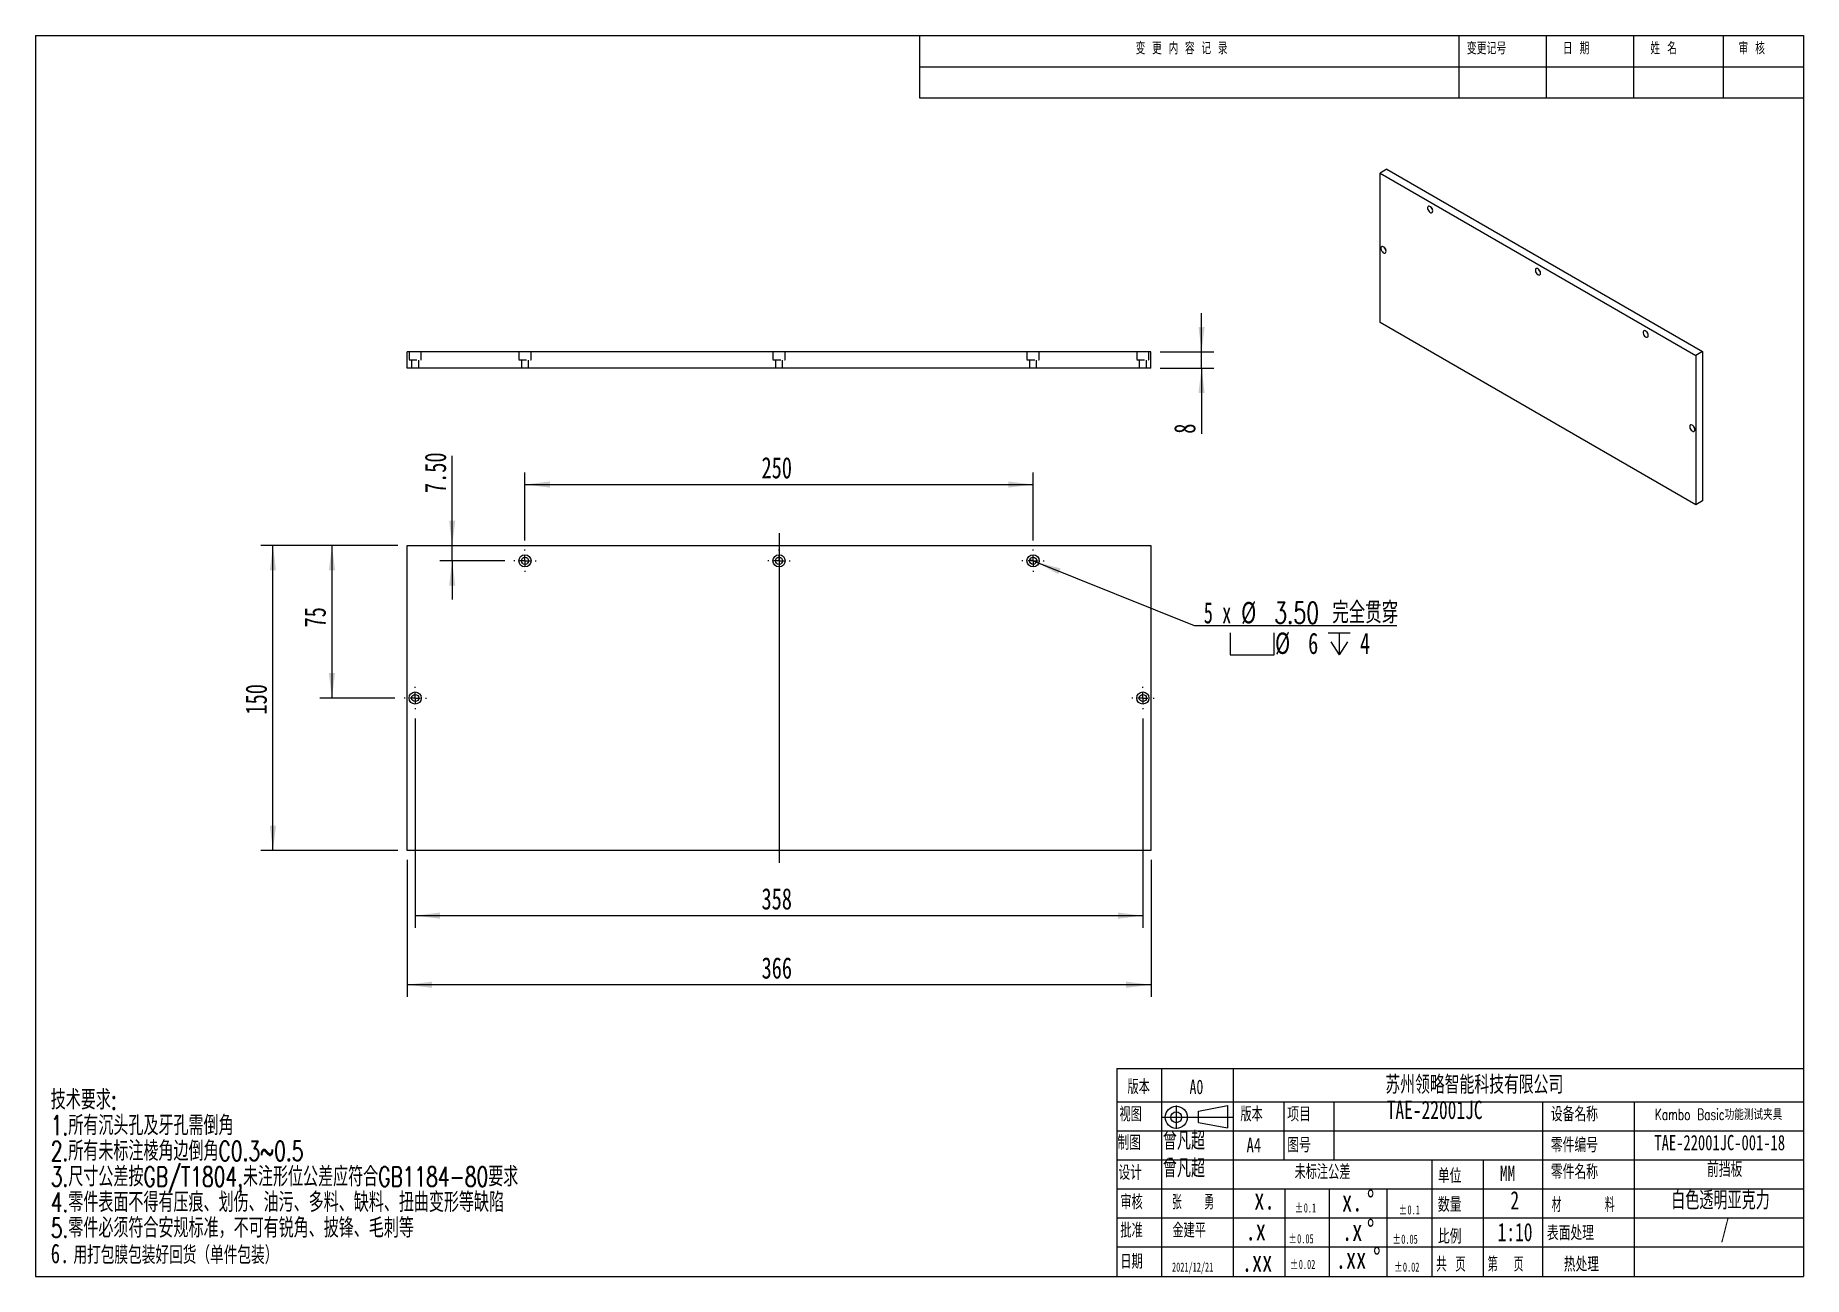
# Model space of a CAD drawing. Extents: x 2 to 292, y 3 to 207.
import ezdxf

# ---------------------------------------------------------------- set-up
doc = ezdxf.new("R2010")
doc.units = 0
for name, pattern in [('SLD-中心线', [34.29, 30.48, -1.27, 1.27, -1.27]), ('SLD-实线', [0]), ('SLD-虚线', [1.905, 1.27, -0.635])]:
    doc.linetypes.add(name, pattern=pattern)
doc.layers.get('0').update_dxf_attribs({"linetype": 'CONTINUOUS'})
for name, color, linetype in [('FORMAT', 7, 'SLD-实线'), ('图层1', 5, 'SLD-中心线'), ('图层7', 7, 'SLD-实线'), ('图框', 7, 'SLD-实线'), ('粗实线', 7, 'SLD-实线')]:
    doc.layers.add(name, color=color, linetype=linetype)
doc.styles.add('SLDTEXTSTYLE0', font='TXT', dxfattribs={"width": 0.7, "bigfont": 'bigfont'})
doc.styles.add('SLDTEXTSTYLE1', font='TXT', dxfattribs={"width": 0.736842, "bigfont": 'bigfont'})
doc.styles.add('SLDTEXTSTYLE10', font='TXT', dxfattribs={"width": 0.633333})
doc.styles.add('SLDTEXTSTYLE2', font='TXT', dxfattribs={"width": 0.7})
doc.styles.add('SLDTEXTSTYLE3', font='TXT', dxfattribs={"width": 0.663})
doc.styles.add('SLDTEXTSTYLE4', font='TXT', dxfattribs={"width": 0.559211, "bigfont": 'bigfont'})
doc.styles.add('SLDTEXTSTYLE5', font='TXT', dxfattribs={"width": 0.736842})
doc.styles.add('SLDTEXTSTYLE6', font='TXT', dxfattribs={"width": 0.629187, "bigfont": 'bigfont'})
doc.styles.add('SLDTEXTSTYLE7', font='TXT', dxfattribs={"width": 0.657895, "bigfont": 'bigfont'})
doc.styles.add('SLDTEXTSTYLE8', font='TXT', dxfattribs={"width": 0.618421, "bigfont": 'bigfont'})
doc.styles.add('SLDTEXTSTYLE9', font='TXT', dxfattribs={"width": 0.58, "bigfont": 'bigfont'})
doc.dimstyles.new('SLDDIMSTYLE0', dxfattribs={"dimtxt": 3.5, "dimasz": 4.08, "dimexe": 0, "dimexo": 0.0625, "dimgap": 0.875, "dimtad": 2, "dimlfac": 3, "dimrnd": 1e-09, "dimzin": 12, "dimtxsty": 'SLDTEXTSTYLE2', "dimsah": 1, "dimcen": 0.09, "dimazin": 3, "dimtfac": 1, "dimtofl": 0, "dimtmove": 0, "dimatfit": 3, "dimtolj": 1, "dimtzin": 12})
doc.dimstyles.new('SLDDIMSTYLE1', dxfattribs={"dimtxt": 3.5, "dimasz": 4.08, "dimexe": 0, "dimexo": 0.0625, "dimgap": 0.875, "dimtad": 2, "dimlfac": 3, "dimrnd": 1e-09, "dimzin": 4, "dimtxsty": 'SLDTEXTSTYLE2', "dimsah": 1, "dimcen": 0.09, "dimazin": 3, "dimtfac": 1, "dimtmove": 0, "dimatfit": 3, "dimtolj": 1, "dimtzin": 12})
doc.dimstyles.new('SLDDIMSTYLE2', dxfattribs={"dimtxt": 3.5, "dimasz": 4.08, "dimexe": 0, "dimexo": 0.0625, "dimgap": 0.875, "dimtad": 0, "dimtih": 1, "dimtoh": 1, "dimlfac": 3, "dimrnd": 1e-09, "dimzin": 4, "dimtxsty": 'SLDTEXTSTYLE2', "dimblk1": 'NONE', "dimsah": 1, "dimcen": 0, "dimazin": 3, "dimtfac": 1, "dimtmove": 0, "dimatfit": 3, "dimtolj": 1, "dimtzin": 12})
doc.dimstyles.new('SLDDIMSTYLE3', dxfattribs={"dimtxt": 3.5, "dimasz": 4.08, "dimexe": 0, "dimexo": 0.0625, "dimgap": 0.875, "dimtad": 2, "dimlfac": 3, "dimrnd": 1e-09, "dimzin": 12, "dimtxsty": 'SLDTEXTSTYLE2', "dimsah": 1, "dimcen": 0.09, "dimazin": 3, "dimtfac": 1, "dimtmove": 0, "dimatfit": 3, "dimtolj": 1, "dimtzin": 12})

# ---------------------------------------------------------------- blocks, each defined once
blk = doc.blocks.new('SW_NOTE_0')
at = {"layer": '图层7', "color": 0, "char_height": 1.5, "attachment_point": 1, "style": 'SLDTEXTSTYLE3'}
for s, insert in [('%%p', (0, 1.93)), ('0.05', (1.44, 1.93))]:
    blk.add_mtext(s, dxfattribs=dict(at, insert=insert))
blk = doc.blocks.new('SW_NOTE_1')
at = {"layer": '图层7', "color": 0, "char_height": 1.5, "attachment_point": 1, "style": 'SLDTEXTSTYLE3'}
for s, insert in [('%%p', (0, 1.93)), ('0.02', (1.44, 1.93))]:
    blk.add_mtext(s, dxfattribs=dict(at, insert=insert))
blk = doc.blocks.new('SW_NOTE_2')
at = {"layer": '图层7', "color": 0, "char_height": 1.5, "attachment_point": 1, "style": 'SLDTEXTSTYLE3'}
for s, insert in [('%%p', (0, 1.93)), ('0.1', (1.44, 1.93))]:
    blk.add_mtext(s, dxfattribs=dict(at, insert=insert))
blk = doc.blocks.new('SW_NOTE_3')
at = {"layer": '图层7', "color": 0, "attachment_point": 1}
for s, insert, char_height, style in [('\\M+18B5A术\\M+19776\\M+18B81:', (0, 4.13), 3.2, 'SLDTEXTSTYLE0'), ('1.\\M+18F8A\\M+1974C沉头\\M+18D45\\M+18B79\\M+189E5\\M+18D45\\M+18EF9\\M+1937C\\M+18A70', (0, -0.07), 3.2, 'SLDTEXTSTYLE0'), ('2.\\M+18F8A\\M+1974C\\M+196A2标\\M+1928D棱\\M+18A70边\\M+1937C\\M+18A70C0.3~0.5', (0, -4.27), 3.2, 'SLDTEXTSTYLE0'), ('3.\\M+18EDA\\M+190A1\\M+18CF6\\M+18DB7\\M+188C2GB/T1804,\\M+196A2\\M+1928D\\M+18C60\\M+188CA\\M+18CF6\\M+18DB7应\\M+19584\\M+18D87GB1184-80\\M+19776\\M+18B81', (0, -8.47), 3.2, 'SLDTEXTSTYLE0'), ('4.\\M+197EB\\M+18C8F\\M+1955C\\M+196CA\\M+19573\\M+193BE\\M+1974C压\\M+18DAD\\M+18141划伤\\M+18141\\M+196FB污\\M+18141\\M+191BD\\M+197BF\\M+18141\\M+1E39E\\M+197BF\\M+18141扭\\M+18BC8变\\M+18C60\\M+19399\\M+1E39E\\M+1E89C', (0, -12.67), 3.2, 'SLDTEXTSTYLE0'), ('5.\\M+197EB\\M+18C8F\\M+1954B须\\M+19584\\M+18D87\\M+188C0规标\\M+18F79\\M+18143\\M+19573\\M+189C2\\M+1974C锐\\M+18A70\\M+18141\\M+194E2锋\\M+18141\\M+196D1\\M+18E68\\M+19399', (0, -16.87), 3.2, 'SLDTEXTSTYLE0'), ('6.', (0, -21.07), 3.2, 'SLDTEXTSTYLE2'), ('\\M+19770\\M+191C5\\M+195EF\\M+1968C\\M+195EF\\M+19195\\M+18D44\\M+189F1货\\M+18169单\\M+18C8F\\M+195EF\\M+19195\\M+1816A', (3.72, -21.47), 2.91042, 'SLDTEXTSTYLE0')]:
    blk.add_mtext(s, dxfattribs=dict(at, insert=insert, char_height=char_height, style=style))
blk = doc.blocks.new('SW_NOTE_4')
at = {"layer": '图层7', "color": 0, "char_height": 3.5, "attachment_point": 1, "style": 'SLDTEXTSTYLE2'}
for s, insert in [('.x', (0, 4.51)), ('%%d', (4.07, 4.51))]:
    blk.add_mtext(s, dxfattribs=dict(at, insert=insert))
blk = doc.blocks.new('SW_NOTE_5')
at = {"layer": '图层7', "color": 0, "char_height": 3.5, "attachment_point": 1, "style": 'SLDTEXTSTYLE2'}
for s, insert in [('x.', (0, 4.51)), ('%%d', (4.07, 4.51))]:
    blk.add_mtext(s, dxfattribs=dict(at, insert=insert))
blk = doc.blocks.new('SW_NOTE_6')
at = {"layer": '图层7', "color": 0, "char_height": 3.5, "attachment_point": 1, "style": 'SLDTEXTSTYLE2'}
for s, insert in [('.xx', (0, 4.51)), ('%%d', (6.11, 4.51))]:
    blk.add_mtext(s, dxfattribs=dict(at, insert=insert))
blk = doc.blocks.new('SW_NOTE_7')
at = {"layer": '图层7', "color": 0, "char_height": 1.5, "attachment_point": 1, "style": 'SLDTEXTSTYLE3'}
for s, insert in [('%%p', (0, 1.93)), ('0.1', (1.44, 1.93))]:
    blk.add_mtext(s, dxfattribs=dict(at, insert=insert))
blk = doc.blocks.new('SW_NOTE_8')
at = {"layer": '图层7', "color": 0, "char_height": 1.5, "attachment_point": 1, "style": 'SLDTEXTSTYLE3'}
for s, insert in [('%%p', (0, 1.93)), ('0.05', (1.44, 1.93))]:
    blk.add_mtext(s, dxfattribs=dict(at, insert=insert))
blk = doc.blocks.new('SW_NOTE_9')
at = {"layer": '图层7', "color": 0, "char_height": 1.5, "attachment_point": 1, "style": 'SLDTEXTSTYLE3'}
for s, insert in [('%%p', (0, 1.93)), ('0.02', (1.44, 1.93))]:
    blk.add_mtext(s, dxfattribs=dict(at, insert=insert))
blk = doc.blocks.new('_D')
at = {"layer": '图框', "color": 5}
for p, q in [((63.17, 71.44), (63.17, 48.94)), ((185.17, 71.44), (185.17, 48.94)), ((185.17, 50.94), (63.17, 50.94))]:
    blk.add_line(p, q, dxfattribs=at)
for points in [[(63.17, 50.94), (67.25, 50.43), (67.25, 51.45)], [(185.17, 50.94), (181.09, 51.45), (181.09, 50.43)]]:
    blk.add_solid(points, dxfattribs=at)
at = {"layer": '图框', "color": 5, "insert": (121.3, 55.45), "char_height": 3.5, "attachment_point": 1, "style": 'SLDTEXTSTYLE2'}
blk.add_mtext('366', dxfattribs=at)
blk = doc.blocks.new('_D_1')
at = {"layer": '图框', "color": 5}
for p, q in [((61.67, 122.94), (39.17, 122.94)), ((41.17, 72.94), (41.17, 122.94)), ((61.67, 72.94), (39.17, 72.94))]:
    blk.add_line(p, q, dxfattribs=at)
for points in [[(41.17, 122.94), (40.66, 118.86), (41.67, 118.86)], [(41.17, 72.94), (41.67, 77.02), (40.66, 77.02)]]:
    blk.add_solid(points, dxfattribs=at)
at = {"layer": '图框', "color": 5, "insert": (36.66, 95.23), "char_height": 3.5, "attachment_point": 1, "rotation": 90, "style": 'SLDTEXTSTYLE2'}
blk.add_mtext('150', dxfattribs=at)
blk = doc.blocks.new('_D_2')
at = {"layer": '图框', "color": 5}
for p, q in [((82.5, 123.78), (82.5, 134.94)), ((165.83, 123.78), (165.83, 134.94)), ((82.5, 132.94), (165.83, 132.94))]:
    blk.add_line(p, q, dxfattribs=at)
for points in [[(82.5, 132.94), (86.58, 132.43), (86.58, 133.45)], [(165.83, 132.94), (161.75, 133.45), (161.75, 132.43)]]:
    blk.add_solid(points, dxfattribs=at)
at = {"layer": '图框', "color": 5, "insert": (121.29, 137.45), "char_height": 3.5, "attachment_point": 1, "style": 'SLDTEXTSTYLE2'}
blk.add_mtext('250', dxfattribs=at)
blk = doc.blocks.new('_D_3')
at = {"layer": '图框', "color": 5}
for p, q in [((64.5, 94.61), (64.5, 60.27)), ((183.83, 94.61), (183.83, 60.27)), ((64.5, 62.27), (183.83, 62.27))]:
    blk.add_line(p, q, dxfattribs=at)
for points in [[(64.5, 62.27), (68.58, 61.76), (68.58, 62.78)], [(183.83, 62.27), (179.75, 62.78), (179.75, 61.76)]]:
    blk.add_solid(points, dxfattribs=at)
at = {"layer": '图框', "color": 5, "insert": (121.29, 66.78), "char_height": 3.5, "attachment_point": 1, "style": 'SLDTEXTSTYLE2'}
blk.add_mtext('358', dxfattribs=at)
blk = doc.blocks.new('_D_4')
at = {"layer": '图框', "color": 5}
for p, q in [((61.67, 122.94), (48.84, 122.94)), ((50.84, 122.94), (50.84, 97.94)), ((61.17, 97.94), (48.84, 97.94))]:
    blk.add_line(p, q, dxfattribs=at)
for points in [[(50.84, 122.94), (50.33, 118.86), (51.35, 118.86)], [(50.84, 97.94), (51.35, 102.02), (50.33, 102.02)]]:
    blk.add_solid(points, dxfattribs=at)
at = {"layer": '图框', "color": 5, "insert": (46.33, 109.51), "char_height": 3.5, "attachment_point": 1, "rotation": 90, "style": 'SLDTEXTSTYLE2'}
blk.add_mtext('75', dxfattribs=at)
blk = doc.blocks.new('_D_5')
at = {"layer": '图框', "color": 5}
for p, q in [((70.56, 122.94), (70.56, 137.67)), ((70.56, 120.44), (70.56, 122.94)), ((79.17, 120.44), (68.56, 120.44)), ((70.56, 120.44), (70.56, 114.09))]:
    blk.add_line(p, q, dxfattribs=at)
for points in [[(70.56, 122.94), (71.07, 127.02), (70.06, 127.02)], [(70.56, 120.44), (70.06, 116.36), (71.07, 116.36)]]:
    blk.add_solid(points, dxfattribs=at)
at = {"layer": '图框', "color": 5, "insert": (66.05, 131.54), "char_height": 3.5, "attachment_point": 1, "rotation": 90, "style": 'SLDTEXTSTYLE2'}
blk.add_mtext('7.50', dxfattribs=at)
blk = doc.blocks.new('SW_SYMBOL_HOLE_SPOT')
at = {"layer": '图框', "color": 0}
for p, q in [((0, 875), (0, 75)), ((1600, 75), (1600, 875)), ((0, 75), (1600, 75))]:
    blk.add_line(p, q, dxfattribs=at)
blk = doc.blocks.new('SW_SYMBOL_HOLE_DEPTH')
at = {"layer": '图框', "color": 0}
for p, q in [((0, 875), (800, 875)), ((400, 875), (400, 75)), ((100, 555), (400, 75)), ((700, 555), (400, 75))]:
    blk.add_line(p, q, dxfattribs=at)
blk = doc.blocks.new('_D_6')
at = {"layer": '图框', "color": 5}
for p, q in [((165.29, 120.66), (166.37, 120.23)), ((166.37, 120.23), (192.23, 109.85)), ((192.23, 109.85), (225.51, 109.85))]:
    blk.add_line(p, q, dxfattribs=at)
blk.add_solid([(166.37, 120.23), (169.97, 118.23), (170.35, 119.18)], dxfattribs=at)
at = {"layer": '图框', "color": 5, "xscale": 0.004511737089201878, "yscale": 0.004511737089201878, "zscale": 0.004511737089201878}
for name, p in [('SW_SYMBOL_HOLE_SPOT', (198.15, 104.67)), ('SW_SYMBOL_HOLE_DEPTH', (214.22, 104.67))]:
    blk.add_blockref(name, p, dxfattribs=at)
at = {"layer": '图框', "color": 5, "char_height": 3.5, "attachment_point": 1}
for s, insert, style in [('5 x', (193.82, 113.68), 'SLDTEXTSTYLE10'), ('%%c', (199.95, 113.69), 'SLDTEXTSTYLE2'), ('3.50 \\M+18AAE\\M+19153贯\\M+190FA', (205.38, 113.68), 'SLDTEXTSTYLE0'), ('%%c', (205.51, 108.68), 'SLDTEXTSTYLE2'), ('6', (210.94, 108.66), 'SLDTEXTSTYLE2'), ('4', (219.43, 108.66), 'SLDTEXTSTYLE2')]:
    blk.add_mtext(s, dxfattribs=dict(at, insert=insert, style=style))
blk = doc.blocks.new('_NONE')
blk = doc.blocks.new('SW_CENTERMARKSYMBOL_0')
at = {"layer": '图框', "color": 0}
for p, q in [((-1.67, 0), (-1.83, 0)), ((0, 0), (-0.83, 0)), ((0, 1.67), (0, 1.83)), ((0, 0), (0, 0.83)), ((0, 0), (0, -0.83)), ((0, 0), (0.83, 0)), ((1.67, 0), (1.83, 0)), ((0, -1.67), (0, -1.83))]:
    blk.add_line(p, q, dxfattribs=at)
blk = doc.blocks.new('SW_CENTERMARKSYMBOL_1')
at = {"layer": '图框', "color": 0}
for p, q in [((-1.67, 0), (-1.83, 0)), ((0, 0), (-0.83, 0)), ((0, 1.67), (0, 1.83)), ((0, 0), (0, 0.83)), ((0, 0), (0, -0.83)), ((0, 0), (0.83, 0)), ((1.67, 0), (1.83, 0)), ((0, -1.67), (0, -1.83))]:
    blk.add_line(p, q, dxfattribs=at)
blk = doc.blocks.new('SW_CENTERMARKSYMBOL_2')
at = {"layer": '图框', "color": 0}
for p, q in [((-1.67, 0), (-1.83, 0)), ((0, 0), (-0.83, 0)), ((0, 1.67), (0, 1.83)), ((0, 0), (0, 0.83)), ((0, 0), (0, -0.83)), ((0, 0), (0.83, 0)), ((1.67, 0), (1.83, 0)), ((0, -1.67), (0, -1.83))]:
    blk.add_line(p, q, dxfattribs=at)
blk = doc.blocks.new('SW_CENTERMARKSYMBOL_3')
at = {"layer": '图框', "color": 0}
for p, q in [((-1.67, 0), (-1.83, 0)), ((0, 0), (-0.83, 0)), ((0, 1.67), (0, 1.83)), ((0, 0), (0, 0.83)), ((0, 0), (0, -0.83)), ((0, 0), (0.83, 0)), ((1.67, 0), (1.83, 0)), ((0, -1.67), (0, -1.83))]:
    blk.add_line(p, q, dxfattribs=at)
blk = doc.blocks.new('SW_CENTERMARKSYMBOL_4')
at = {"layer": '图框', "color": 0}
for p, q in [((-1.67, 0), (-1.83, 0)), ((0, 0), (-0.83, 0)), ((0, 1.67), (0, 1.83)), ((0, 0), (0, 0.83)), ((0, 0), (0, -0.83)), ((0, 0), (0.83, 0)), ((1.67, 0), (1.83, 0)), ((0, -1.67), (0, -1.83))]:
    blk.add_line(p, q, dxfattribs=at)
blk = doc.blocks.new('_D_7')
at = {"layer": '图框', "color": 5}
for p, q in [((193.46, 154.71), (193.46, 161.06)), ((186.67, 154.71), (195.46, 154.71)), ((193.46, 152.04), (193.46, 154.71)), ((186.67, 152.04), (195.46, 152.04)), ((193.46, 152.04), (193.46, 141.27))]:
    blk.add_line(p, q, dxfattribs=at)
for points in [[(193.46, 154.71), (193.97, 158.79), (192.96, 158.79)], [(193.46, 152.04), (192.96, 147.96), (193.97, 147.96)]]:
    blk.add_solid(points, dxfattribs=at)
at = {"layer": '图框', "color": 5, "insert": (188.95, 141.27), "char_height": 3.5, "attachment_point": 1, "rotation": 90, "style": 'SLDTEXTSTYLE2'}
blk.add_mtext('8', dxfattribs=at)

msp = doc.modelspace()

# ---------------------------------------------------------------- linework, layer by layer
at = {"color": 7, "linetype": 'SLD-实线'}
for p, q in [((223.8734, 184.6459), (222.742, 183.9928)), ((222.742, 183.9928), (274.5022, 154.1123)), ((222.742, 159.4966), (222.742, 183.9928)), ((223.8734, 184.6459), (275.6336, 154.7654)), ((274.5022, 129.616), (222.742, 159.4966)), ((185.1667, 154.7058), (63.1668, 154.7058)), ((63.1668, 152.0391), (63.1668, 154.7058)), ((185.1667, 152.0391), (185.1667, 154.7058)), ((275.6336, 154.7654), (274.5022, 154.1123)), ((274.5022, 154.1123), (274.5022, 129.616)), ((275.6336, 154.7654), (275.6336, 130.2692)), ((185.1667, 152.0391), (63.1668, 152.0391)), ((275.6336, 130.2692), (274.5022, 129.616)), ((63.1668, 122.9428), (185.1667, 122.9428)), ((63.1668, 72.9428), (63.1668, 122.9428)), ((185.1667, 122.9428), (185.1667, 72.9428)), ((185.1667, 72.9428), (63.1668, 72.9428))]:
    msp.add_line(p, q, dxfattribs=at)
at = {"color": 7, "linetype": 'SLD-虚线'}
for p, q in [((63.5001, 154.7058), (63.5001, 153.3725)), ((65.5001, 153.3725), (65.5001, 154.7058)), ((81.5001, 154.7058), (81.5001, 153.3725)), ((83.5001, 153.3725), (83.5001, 154.7058)), ((123.1668, 154.7058), (123.1668, 153.3725)), ((125.1668, 153.3725), (125.1668, 154.7058)), ((164.8334, 154.7058), (164.8334, 153.3725)), ((166.8334, 153.3725), (166.8334, 154.7058)), ((182.8334, 154.7058), (182.8334, 153.3725)), ((184.8334, 153.3725), (184.8334, 154.7058)), ((63.5001, 153.3725), (65.5001, 153.3725)), ((63.9168, 153.3725), (63.9168, 152.0391)), ((65.0834, 152.0391), (65.0834, 153.3725)), ((81.5001, 153.3725), (83.5001, 153.3725)), ((81.9167, 153.3725), (81.9167, 152.0391)), ((83.0834, 152.0391), (83.0834, 153.3725)), ((123.1668, 153.3725), (125.1668, 153.3725)), ((123.5834, 153.3725), (123.5834, 152.0391)), ((124.7501, 152.0391), (124.7501, 153.3725)), ((164.8334, 153.3725), (166.8334, 153.3725)), ((165.2501, 153.3725), (165.2501, 152.0391)), ((166.4168, 152.0391), (166.4168, 153.3725)), ((182.8334, 153.3725), (184.8334, 153.3725)), ((183.2501, 153.3725), (183.2501, 152.0391)), ((184.4167, 152.0391), (184.4167, 153.3725))]:
    msp.add_line(p, q, dxfattribs=at)
at = {"color": 7, "linetype": 'SLD-实线', "flags": 128}
for points in [[(231.3687, 177.7879), (231.3457, 177.9603), (231.2793, 178.1405), (231.1765, 178.309), (231.0486, 178.4476), (230.9094, 178.5413), (230.774, 178.5799), (230.6571, 178.5592), (230.5713, 178.4814), (230.526, 178.3551), (230.526, 178.1938), (230.5713, 178.0151), (230.6571, 177.8383), (230.774, 177.6826), (230.9094, 177.5648), (231.0486, 177.4978), (231.1765, 177.4887), (231.2793, 177.5386), (231.3457, 177.6421), (231.3687, 177.7879)], [(223.732, 171.1732), (223.709, 171.3456), (223.6425, 171.5258), (223.5398, 171.6943), (223.4119, 171.8329), (223.2727, 171.9266), (223.1373, 171.9652), (223.0204, 171.9445), (222.9346, 171.8667), (222.8892, 171.7404), (222.8892, 171.5791), (222.9346, 171.4004), (223.0204, 171.2236), (223.1373, 171.0679), (223.2727, 170.9501), (223.4119, 170.8831), (223.5398, 170.874), (223.6425, 170.9239), (223.709, 171.0274), (223.732, 171.1732)], [(249.0464, 167.5828), (249.0234, 167.7552), (248.9569, 167.9354), (248.8542, 168.1039), (248.7263, 168.2425), (248.5871, 168.3362), (248.4517, 168.3748), (248.3348, 168.3541), (248.249, 168.2763), (248.2037, 168.15), (248.2037, 167.9887), (248.249, 167.81), (248.3348, 167.6332), (248.4517, 167.4775), (248.5871, 167.3597), (248.7263, 167.2927), (248.8542, 167.2836), (248.9569, 167.3335), (249.0234, 167.437), (249.0464, 167.5828)], [(266.7241, 157.3777), (266.7011, 157.5501), (266.6346, 157.7303), (266.5318, 157.8988), (266.4039, 158.0374), (266.2648, 158.1311), (266.1294, 158.1697), (266.0125, 158.149), (265.9267, 158.0712), (265.8813, 157.9449), (265.8813, 157.7836), (265.9267, 157.6049), (266.0125, 157.4281), (266.1294, 157.2724), (266.2648, 157.1546), (266.4039, 157.0876), (266.5318, 157.0785), (266.6346, 157.1284), (266.7011, 157.2319), (266.7241, 157.3777)], [(274.3608, 141.9458), (274.3378, 142.1182), (274.2714, 142.2984), (274.1686, 142.4669), (274.0407, 142.6055), (273.9015, 142.6992), (273.7661, 142.7378), (273.6492, 142.7171), (273.5634, 142.6393), (273.5181, 142.5129), (273.5181, 142.3517), (273.5634, 142.1729), (273.6492, 141.9962), (273.7661, 141.8404), (273.9015, 141.7227), (274.0407, 141.6557), (274.1686, 141.6466), (274.2714, 141.6965), (274.3378, 141.8), (274.3608, 141.9458)]]:
    msp.add_lwpolyline(points, dxfattribs=at)
at = {"color": 7, "linetype": 'SLD-实线'}
for centre, radius in [((82.5001, 120.4428), 1), ((82.5001, 120.4428), 0.5833), ((124.1668, 120.4428), 1), ((124.1668, 120.4428), 0.5833), ((165.8334, 120.4428), 1), ((165.8334, 120.4428), 0.5833), ((64.5001, 97.9428), 1), ((183.8334, 97.9428), 1), ((64.5001, 97.9428), 0.5833), ((183.8334, 97.9428), 0.5833)]:
    msp.add_circle(centre, radius, dxfattribs=at)
for centre, radius, start, end in [((232.0867, 178.6922), 1.0122, 198.594352, 221.400249), ((224.4498, 172.0774), 1.0121, 198.59245, 221.402099), ((249.7642, 168.4871), 1.0122, 198.59337, 221.40131), ((267.4419, 158.282), 1.0122, 198.593509, 221.401266), ((275.0786, 142.85), 1.0121, 198.59245, 221.402099)]:
    msp.add_arc(centre, radius, start, end, dxfattribs=at)
at = {"layer": 'FORMAT'}
for p, q in [((186.9105, 37.1977), (186.9105, 3.096)), ((198.6608, 37.1977), (198.6608, 3.096)), ((179.5526, 31.7585), (292.2034, 31.7585)), ((192.9513, 30.2008), (197.6888, 31.1259)), ((192.9513, 28.3841), (192.9513, 30.2008)), ((197.6888, 31.1259), (197.6888, 27.459)), ((206.9514, 31.7585), (206.9514, 22.2447)), ((215.1545, 31.7585), (215.1545, 22.2447)), ((249.3619, 31.7585), (249.3619, 3.096)), ((264.3995, 31.7585), (264.3995, 3.096)), ((179.5526, 27.0016), (292.2034, 27.0016)), ((192.9513, 28.3841), (197.6888, 27.459)), ((179.5526, 22.2447), (292.2034, 22.2447)), ((231.209, 22.2447), (231.209, 3.096)), ((239.69, 3.096), (239.69, 22.2447)), ((179.5526, 17.4877), (292.2034, 17.4877)), ((207.1023, 17.4877), (207.1023, 3.096)), ((214.3712, 17.4877), (214.3712, 3.096)), ((223.8382, 17.4877), (223.8382, 3.096)), ((179.5526, 12.7308), (292.2034, 12.7308)), ((179.5526, 7.9739), (292.2034, 7.9739))]:
    msp.add_line(p, q, dxfattribs=at)
at = {"layer": 'FORMAT', "linetype": 'SLD-中心线'}
for p, q in [((186.9105, 29.2126), (198.5177, 29.2126)), ((189.3023, 31.121), (189.3023, 27.3042))]:
    msp.add_line(p, q, dxfattribs=at)
at = {"layer": 'FORMAT'}
for radius in [1.8127, 0.8876]:
    msp.add_circle((189.3023, 29.2126), radius, dxfattribs=at)
at = {"layer": '图层7', "color": 5}
for p, q in [((147.2034, 206.5709), (147.2034, 196.3543)), ((235.6318, 206.5709), (235.6318, 196.3543)), ((249.9618, 206.5709), (249.9618, 196.3543)), ((264.2917, 206.5709), (264.2917, 196.3543)), ((279.0039, 206.5709), (279.0039, 196.3543)), ((147.2034, 201.4421), (292.2034, 201.4421)), ((147.2034, 196.3543), (292.2034, 196.3543))]:
    msp.add_line(p, q, dxfattribs=at)
at = {"layer": '图框', "color": 5, "linetype": 'SLD-中心线', "ltscale": 3.333333}
msp.add_line((124.1668, 124.9428), (124.1668, 70.9428), dxfattribs=at)
at = {"layer": '粗实线', "color": 5}
for p, q in [((2.2034, 206.5709), (2.2034, 3.096)), ((2.2034, 206.5709), (292.2034, 206.5709)), ((292.2034, 206.5709), (292.2034, 3.096)), ((2.2034, 3.096), (292.2034, 3.096))]:
    msp.add_line(p, q, dxfattribs=at)
at = {"layer": '粗实线'}
for q in [(179.5526, 3.096), (292.2034, 37.1977)]:
    msp.add_line((179.5526, 37.1977), q, dxfattribs=at)

# ---------------------------------------------------------------- block references
at = {"layer": '图层7', "color": 5}
msp.add_blockref('SW_NOTE_3', (4.7282, 29.5618), dxfattribs=at)
at = {"layer": '图层7'}
for name, p in [('SW_NOTE_5', (216.501, 12.7556)), ('SW_NOTE_2', (208.7805, 13.1843)), ('SW_NOTE_7', (225.794, 12.8605)), ('SW_NOTE_4', (216.501, 7.9479)), ('SW_NOTE_0', (207.6993, 8.1175)), ('SW_NOTE_8', (224.7726, 8.0528)), ('SW_NOTE_1', (207.9701, 3.9175)), ('SW_NOTE_6', (215.4826, 3.3728)), ('SW_NOTE_9', (225.0434, 3.4777))]:
    msp.add_blockref(name, p, dxfattribs=at)
at = {"layer": '图框', "color": 5}
for name, p in [('SW_CENTERMARKSYMBOL_4', (82.5001, 120.4428)), ('SW_CENTERMARKSYMBOL_3', (124.1668, 120.4428)), ('SW_CENTERMARKSYMBOL_2', (165.8334, 120.4428)), ('SW_CENTERMARKSYMBOL_0', (64.5001, 97.9428)), ('SW_CENTERMARKSYMBOL_1', (183.8334, 97.9428))]:
    msp.add_blockref(name, p, dxfattribs=at)

# ---------------------------------------------------------------- texts
at = {"layer": 'FORMAT', "char_height": 2.38125, "attachment_point": 2, "style": 'SLDTEXTSTYLE0'}
for s, insert in [('\\M+194C5\\M+1967B', (183.1502, 35.3948)), ('\\M+196A2标\\M+1928D\\M+18CF6\\M+18DB7', (213.3036, 21.4527))]:
    msp.add_mtext(s, dxfattribs=dict(at, insert=insert))
at = {"layer": 'FORMAT', "color": 5, "insert": (192.6183, 35.3948), "char_height": 2.38125, "attachment_point": 2, "style": 'SLDTEXTSTYLE2'}
msp.add_mtext('A0', dxfattribs=at)
at = {"layer": '图层1'}
for s, insert, char_height, attachment_point, style in [('TAE-22001JC', (231.6855, 31.9277), 3, 2, 'SLDTEXTSTYLE2'), ('Kambo Basic\\M+18CF7\\M+1945C测试夹\\M+18BEF', (278.2525, 30.5774), 1.8, 2, 'SLDTEXTSTYLE0'), ('\\M+1915C\\M+1967D\\M+192B4', (187.11, 26.8774), 3, 1, 'SLDTEXTSTYLE0'), ('TAE-22001JC-001-18', (278.4425, 26.3148), 2.5, 2, 'SLDTEXTSTYLE2'), ('\\M+1915C\\M+1967D\\M+192B4', (187.11, 22.3487), 3, 1, 'SLDTEXTSTYLE0'), ('\\M+1914F挡\\M+194C2', (279.2522, 21.9104), 2.5, 2, 'SLDTEXTSTYLE0'), ('\\M+19492\\M+19046\\M+193A7\\M+196BE亚\\M+18D8E\\M+197CD', (278.5631, 17.1055), 3, 2, 'SLDTEXTSTYLE0'), ('2', (244.8218, 17.1055), 3, 2, 'SLDTEXTSTYLE2'), ('1:10', (244.8749, 11.8971), 3, 2, 'SLDTEXTSTYLE2'), ('/', (279.303, 12.4618), 3, 2, 'SLDTEXTSTYLE2')]:
    msp.add_mtext(s, dxfattribs=dict(at, insert=insert, char_height=char_height, attachment_point=attachment_point, style=style))
at = {"layer": '图层7', "color": 5, "char_height": 2, "attachment_point": 1}
for s, insert, style in [('变 \\M+18D58 \\M+193E0 \\M+19765 记 录', (182.6641, 205.4556), 'SLDTEXTSTYLE6'), ('变\\M+18D58记\\M+18D86', (236.9584, 205.4556), 'SLDTEXTSTYLE1'), ('\\M+193FA \\M+18AFA', (252.7189, 205.4556), 'SLDTEXTSTYLE7'), ('\\M+190A9 \\M+196BC', (267.0832, 205.4556), 'SLDTEXTSTYLE7'), ('审 \\M+18A6A', (281.5173, 205.4556), 'SLDTEXTSTYLE7')]:
    msp.add_mtext(s, dxfattribs=dict(at, insert=insert, style=style))
at = {"layer": '图层7', "attachment_point": 1}
for s, insert, char_height, style in [('苏\\M+18F42领\\M+197AA\\M+19271\\M+1945C\\M+189C8\\M+18B5A\\M+1974C\\M+18CC0\\M+18CF6\\M+18E69', (223.6077, 36.0651), 3, 'SLDTEXTSTYLE1'), ('视图', (179.9882, 30.9073), 2.38125, 'SLDTEXTSTYLE0'), ('\\M+194C5\\M+1967B', (199.8333, 30.9073), 2.38125, 'SLDTEXTSTYLE0'), ('项\\M+196DA', (207.5176, 30.9073), 2.38125, 'SLDTEXTSTYLE1'), ('设备\\M+196BC\\M+18FCC', (250.7534, 30.9073), 2.38125, 'SLDTEXTSTYLE1'), ('\\M+190A7图', (179.6707, 26.2451), 2.38125, 'SLDTEXTSTYLE1'), ('\\M+197EB\\M+18C8F编\\M+18D86', (250.7534, 25.8571), 2.38125, 'SLDTEXTSTYLE1'), ('A4', (200.8409, 25.8571), 2.38125, 'SLDTEXTSTYLE5'), ('图\\M+18D86', (207.5176, 25.8571), 2.38125, 'SLDTEXTSTYLE1'), ('设计', (179.8294, 21.3284), 2.38125, 'SLDTEXTSTYLE1'), ('单\\M+188CA', (232.2298, 20.804), 2.38125, 'SLDTEXTSTYLE1'), ('MM', (242.3949, 21.2617), 2.5, 'SLDTEXTSTYLE5'), ('\\M+197EB\\M+18C8F\\M+196BC\\M+18FCC', (250.7534, 21.4527), 2.38125, 'SLDTEXTSTYLE1'), ('审\\M+18A6A', (180.1469, 16.5082), 2.38125, 'SLDTEXTSTYLE0'), ('张   \\M+19745', (188.6177, 16.5082), 2.38125, 'SLDTEXTSTYLE9'), ('x.', (202.1097, 17.5912), 3.5, 'SLDTEXTSTYLE2'), ('\\M+19094\\M+197CA', (232.2298, 16.0852), 2.38125, 'SLDTEXTSTYLE1'), ('\\M+18DDE      \\M+197BF', (250.8857, 16.0852), 2.38125, 'SLDTEXTSTYLE4'), ('\\M+194E1\\M+18F79', (180.1469, 11.8639), 2.38125, 'SLDTEXTSTYLE0'), ('\\M+18BE0\\M+18C9A\\M+195BD', (188.6777, 11.8639), 2.38125, 'SLDTEXTSTYLE0'), ('.x', (200.6837, 12.5244), 3.5, 'SLDTEXTSTYLE2'), ('\\M+1955C\\M+196CA处\\M+1979D', (250.0935, 11.4415), 2.38125, 'SLDTEXTSTYLE1'), ('\\M+194E4\\M+197E1', (232.2298, 10.8768), 2.38125, 'SLDTEXTSTYLE1'), ('\\M+193FA\\M+18AFA', (180.1469, 6.7635), 2.38125, 'SLDTEXTSTYLE0'), ('.xx', (200.0729, 7.3846), 3.5, 'SLDTEXTSTYLE2'), ('\\M+18BA4 页', (231.9372, 6.3016), 2.38125, 'SLDTEXTSTYLE7'), ('\\M+191E6  页', (240.4032, 6.3016), 2.38125, 'SLDTEXTSTYLE8'), ('热处\\M+1979D', (252.8701, 6.3016), 2.38125, 'SLDTEXTSTYLE1'), ('2021/12/21', (188.6177, 5.4113), 1.5, 'SLDTEXTSTYLE3')]:
    msp.add_mtext(s, dxfattribs=dict(at, insert=insert, char_height=char_height, style=style))

# ---------------------------------------------------------------- dimensions: what is measured, and where the dimension line sits
at = {"layer": '图框', "color": 5}
for base, p1, p2, angle, dimstyle, picture, middle in [((193.4638, 154.7058), (185.1667, 152.0391), (185.1667, 154.7058), 90, 'SLDDIMSTYLE3', '_D_7', (193.4638, 142.0391)), ((70.5647, 122.9428), (80.6668, 120.4428), (63.1668, 122.9428), 90, 'SLDDIMSTYLE1', '_D_5', (70.5647, 134.6071)), ((41.1668, 122.9428), (63.1668, 72.9428), (63.1668, 122.9428), 90, 'SLDDIMSTYLE0', '_D_1', (41.1668, 97.53)), ((50.8422, 97.9428), (63.1668, 122.9428), (62.6668, 97.9428), 90, 'SLDDIMSTYLE0', '_D_4', (50.8422, 111.0486)), ((183.8334, 62.2691), (64.5001, 96.1095), (183.8334, 96.1095), 0, 'SLDDIMSTYLE0', '_D_3', (123.5945, 62.2691))]:
    dim = msp.add_linear_dim(base=base, p1=p1, p2=p2, angle=angle, dimstyle=dimstyle, dxfattribs=at)
    dim.commit()
    dim.dimension.update_dxf_attribs({"geometry": picture, "text_midpoint": middle, "dimtype": 160})
for base, p1, p2, picture, middle in [((165.8334, 132.9428), (82.5001, 122.2762), (165.8334, 122.2762), '_D_2', (123.5945, 132.9428)), ((63.1668, 50.9428), (185.1667, 72.9428), (63.1668, 72.9428), '_D', (123.5961, 50.9428))]:
    dim = msp.add_linear_dim(base=base, p1=p1, p2=p2, dimstyle='SLDDIMSTYLE0', dxfattribs=at)
    dim.commit()
    dim.dimension.update_dxf_attribs({"geometry": picture, "text_midpoint": middle, "dimtype": 160})
dim = msp.add_diameter_dim_2p(p1=(165.292, 120.6601), p2=(166.3748, 120.2256), text='5 x <> 完全贯穿\\P{\\fGDT;v}%%c 6 {\\fGDT;x} 4\\P', dimstyle='SLDDIMSTYLE2', dxfattribs=at)
dim.commit()
dim.dimension.update_dxf_attribs({"geometry": '_D_6', "text_midpoint": (209.6649, 109.1644), "dimtype": 163})

doc.saveas('drawing.dxf')
